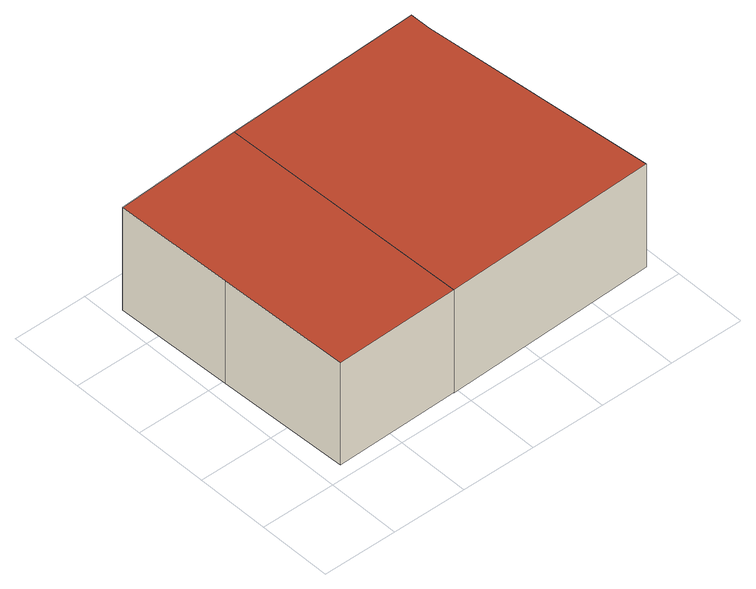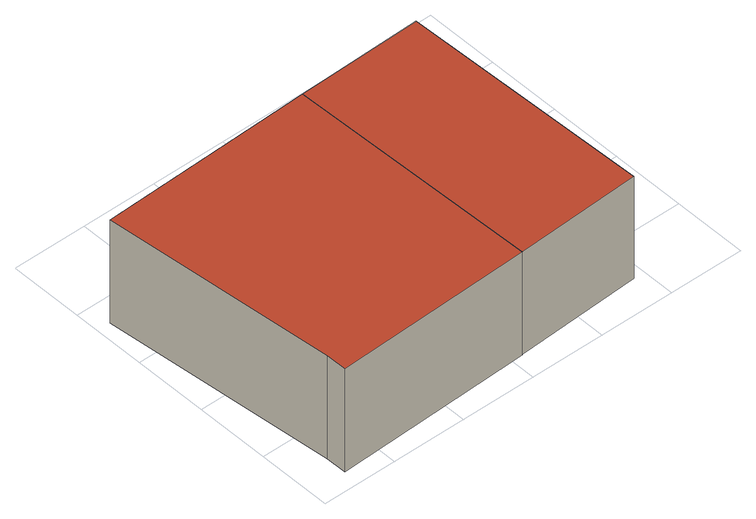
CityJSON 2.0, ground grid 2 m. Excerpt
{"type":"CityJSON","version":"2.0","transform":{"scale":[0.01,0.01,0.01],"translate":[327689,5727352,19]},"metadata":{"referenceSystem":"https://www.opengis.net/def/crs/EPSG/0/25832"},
"CityObjects":{
"building1":{"type":"Building","attributes":{"Geometrietyp2DReferenz":"3000","Gemeindeschluessel":"05170048","function":"31001_2720","roofType":"1000","measuredHeight":3},"address":[{"country":"Germany","locality":"Wesel","thoroughfareNumber":"8","thoroughfareName":"Loh"}],"geometry":[{"type":"Solid","lod":"2","boundaries":[[[[0,1,2,3]],[[4,5,1,0]],[[6,7,5,4]],[[8,9,7,6]],[[3,2,9,8]],[[6,4,0,3,8]],[[1,5,7,9,2]]]],"semantics":{"surfaces":[{"type":"WallSurface"},{"type":"RoofSurface"},{"type":"GroundSurface"}],"values":[[0,0,0,0,0,1,2]]}}]},
"building2":{"type":"Building","attributes":{"Geometrietyp2DReferenz":"3000","Gemeindeschluessel":"05170048","function":"31001_2720","roofType":"1000","measuredHeight":3.02},"address":[{"country":"Germany","locality":"Wesel","thoroughfareNumber":"8","thoroughfareName":"Loh"}],"geometry":[{"type":"Solid","lod":"2","boundaries":[[[[10,11,12,13]],[[14,15,11,10]],[[0,16,15,14]],[[3,17,16,0]],[[13,12,17,3]],[[0,14,10,13,3]],[[11,15,16,17,12]]]],"semantics":{"surfaces":[{"type":"WallSurface"},{"type":"RoofSurface"},{"type":"GroundSurface"}],"values":[[0,0,0,0,0,1,2]]}}]}
},
"vertices":[
[389,43,386],[389,43,86],[370,731,86],[370,731,386],[53,35,386],[53,35,86],[42,392,386],[42,392,86],[32,713,386],[32,713,86],
[902,696,386],[902,696,84],[901,752,84],[901,752,386],[963,63,386],[963,63,84],[389,43,84],[370,731,84]
]}
